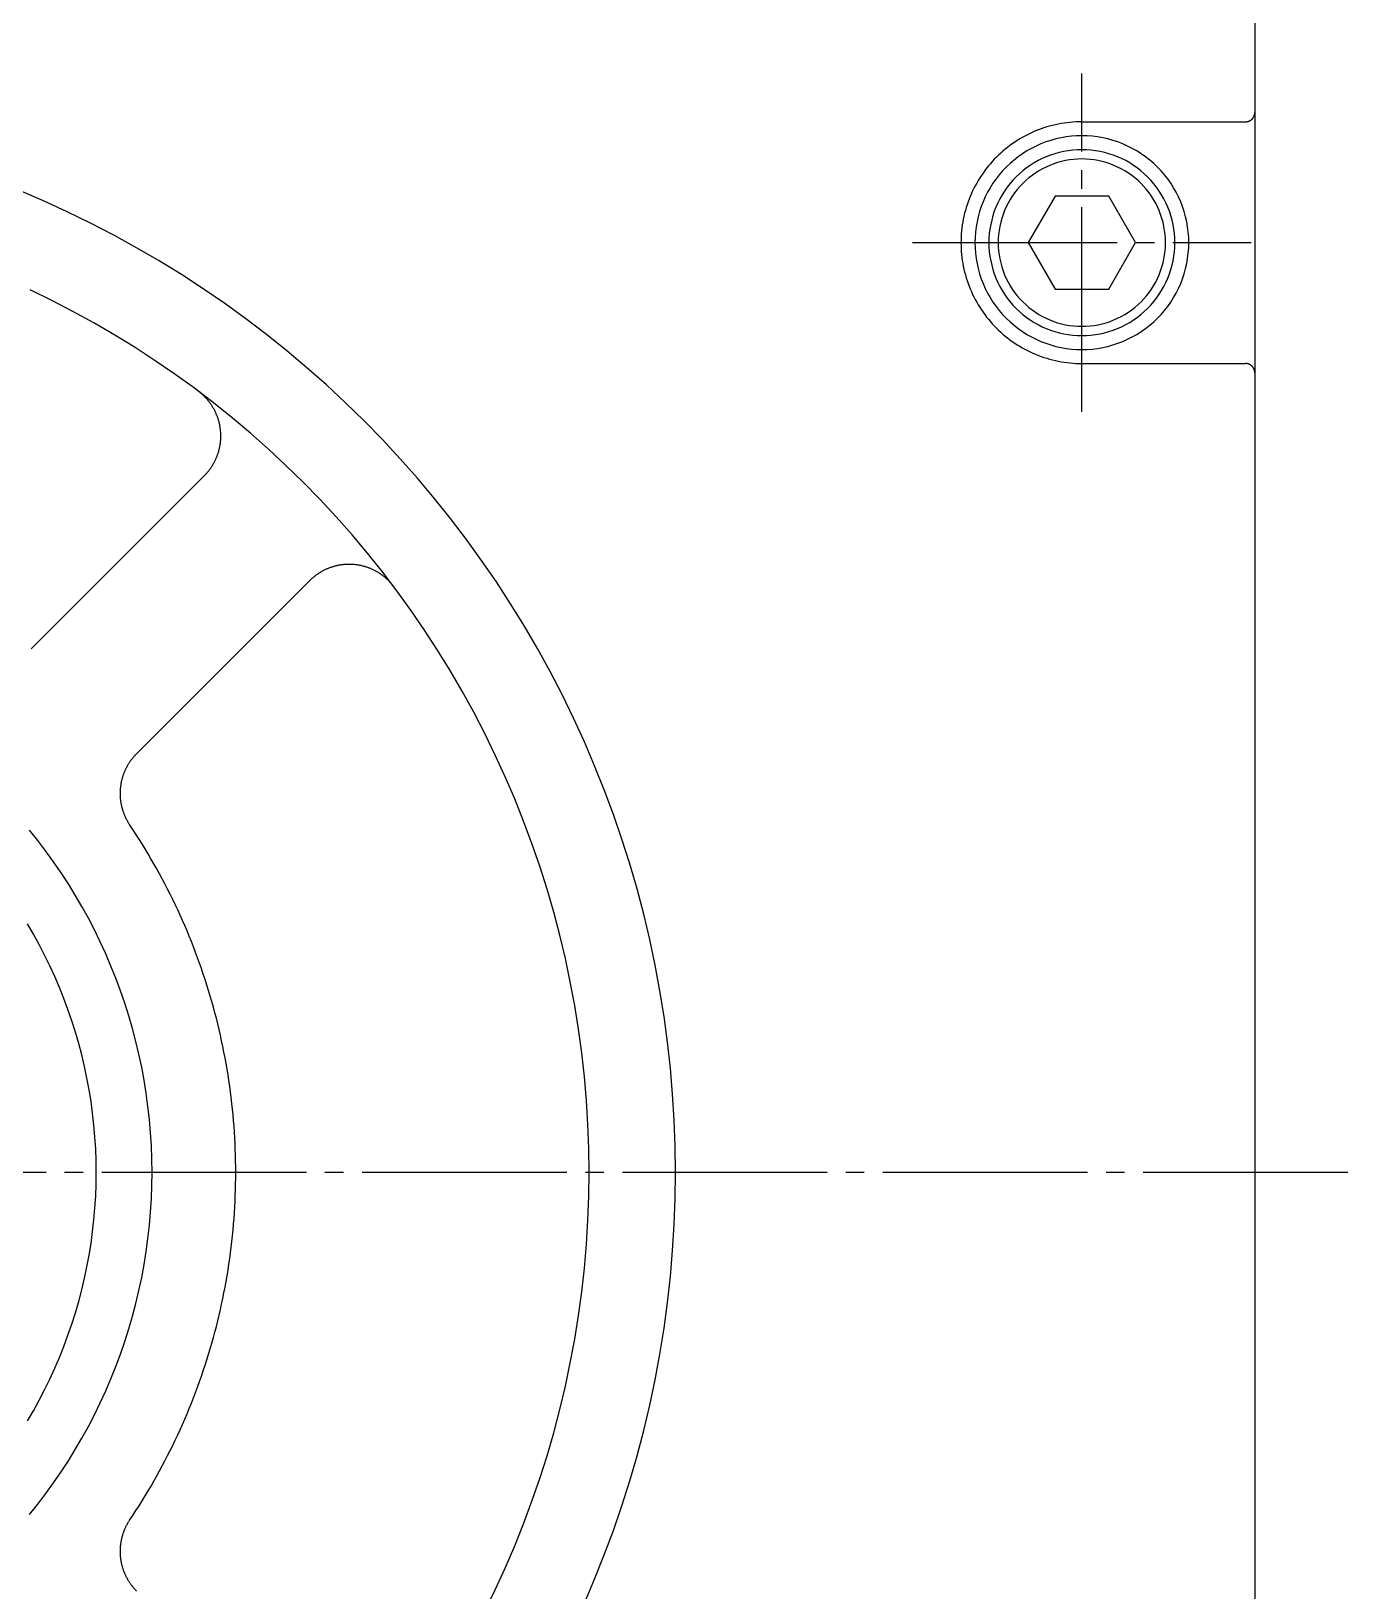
# Model space of a CAD drawing. Extents: x 0 to 920, y 0 to 461.
# Drawn here: x 848.8 to 919.6, y 293.8 to 377.7 of the extents above; entities that cross this region are included whole.
import ezdxf

# ---------------------------------------------------------------- set-up
doc = ezdxf.new("R2010")
doc.units = 0
doc.linetypes.add('DASH_CENTER', pattern=[14, 11, -1, 1, -1])
doc.layers.get('0').update_dxf_attribs({"linetype": 'CONTINUOUS'})

msp = doc.modelspace()

# ---------------------------------------------------------------- linework, layer by layer
at = {"color": 7, "linetype": 'CONTINUOUS'}
for p, q in [((914.641, 392.342), (914.641, 240.351)), ((905.341, 372.847), (914.141, 372.847)), ((903.898, 368.847), (902.455, 366.347)), ((906.785, 368.847), (903.898, 368.847)), ((908.228, 366.347), (906.785, 368.847)), ((902.455, 366.347), (903.898, 363.847)), ((906.785, 363.847), (908.228, 366.347)), ((903.898, 363.847), (906.785, 363.847)), ((905.341, 359.847), (914.141, 359.847)), ((858.154, 353.816), (848.843, 344.505)), ((854.5, 338.848), (863.834, 348.183))]:
    msp.add_line(p, q, dxfattribs=at)
at = {"color": 1, "linetype": 'DASH_CENTER'}
for p, q in [((905.341, 357.247), (905.341, 375.447)), ((896.241, 366.347), (914.441, 366.347)), ((919.641, 316.347), (821.341, 316.347))]:
    msp.add_line(p, q, dxfattribs=at)
at = {"color": 7, "linetype": 'CONTINUOUS'}
for points in [[(914.141, 372.847, 0), (914.147, 372.847, 0), (914.154, 372.847, 0), (914.16, 372.847, 0), (914.166, 372.847, 0), (914.172, 372.847, 0), (914.178, 372.848, 0), (914.184, 372.848, 0), (914.19, 372.849, 0), (914.196, 372.85, 0), (914.203, 372.85, 0), (914.209, 372.851, 0), (914.215, 372.852, 0), (914.221, 372.853, 0), (914.227, 372.854, 0), (914.233, 372.855, 0), (914.239, 372.856, 0), (914.245, 372.857, 0), (914.251, 372.859, 0), (914.257, 372.86, 0), (914.263, 372.861, 0), (914.269, 372.863, 0), (914.275, 372.865, 0), (914.281, 372.866, 0), (914.286, 372.868, 0), (914.292, 372.87, 0), (914.298, 372.872, 0), (914.304, 372.874, 0), (914.31, 372.876, 0), (914.316, 372.878, 0), (914.321, 372.88, 0), (914.327, 372.882, 0), (914.333, 372.885, 0), (914.338, 372.887, 0), (914.344, 372.889, 0), (914.35, 372.892, 0), (914.355, 372.895, 0), (914.361, 372.897, 0), (914.366, 372.9, 0), (914.372, 372.903, 0), (914.377, 372.906, 0), (914.382, 372.908, 0), (914.388, 372.911, 0), (914.393, 372.915, 0), (914.398, 372.918, 0), (914.404, 372.921, 0), (914.409, 372.924, 0), (914.414, 372.927, 0), (914.419, 372.931, 0), (914.424, 372.934, 0), (914.429, 372.938, 0), (914.434, 372.941, 0), (914.439, 372.945, 0), (914.444, 372.949, 0), (914.449, 372.952, 0), (914.454, 372.956, 0), (914.459, 372.96, 0), (914.463, 372.964, 0), (914.468, 372.968, 0), (914.473, 372.972, 0), (914.477, 372.976, 0), (914.482, 372.98, 0), (914.486, 372.984, 0), (914.491, 372.989, 0), (914.495, 372.993, 0), (914.499, 372.997, 0), (914.503, 373.002, 0), (914.508, 373.006, 0), (914.512, 373.011, 0), (914.516, 373.015, 0), (914.52, 373.02, 0), (914.524, 373.025, 0), (914.528, 373.029, 0), (914.532, 373.034, 0), (914.536, 373.039, 0), (914.539, 373.044, 0), (914.543, 373.049, 0), (914.547, 373.054, 0), (914.55, 373.059, 0), (914.554, 373.064, 0), (914.557, 373.069, 0), (914.56, 373.074, 0), (914.564, 373.079, 0), (914.567, 373.084, 0), (914.57, 373.089, 0), (914.573, 373.095, 0), (914.576, 373.1, 0), (914.579, 373.105, 0), (914.582, 373.111, 0), (914.585, 373.116, 0), (914.588, 373.122, 0), (914.591, 373.127, 0), (914.593, 373.133, 0), (914.596, 373.138, 0), (914.598, 373.144, 0), (914.601, 373.15, 0), (914.603, 373.155, 0), (914.606, 373.161, 0), (914.608, 373.167, 0), (914.61, 373.172, 0), (914.612, 373.178, 0), (914.614, 373.184, 0), (914.616, 373.19, 0), (914.618, 373.196, 0), (914.62, 373.201, 0), (914.622, 373.207, 0), (914.623, 373.213, 0), (914.625, 373.219, 0), (914.626, 373.225, 0), (914.628, 373.231, 0), (914.629, 373.237, 0), (914.631, 373.243, 0), (914.632, 373.249, 0), (914.633, 373.255, 0), (914.634, 373.261, 0), (914.635, 373.267, 0), (914.636, 373.273, 0), (914.637, 373.279, 0), (914.638, 373.285, 0), (914.638, 373.291, 0), (914.639, 373.298, 0), (914.64, 373.304, 0), (914.64, 373.31, 0), (914.64, 373.316, 0), (914.641, 373.322, 0), (914.641, 373.328, 0), (914.641, 373.334, 0), (914.641, 373.34, 0), (914.641, 373.347, 0)], [(905.341, 372.847, 0), (905.182, 372.845, 0), (905.022, 372.839, 0), (904.863, 372.829, 0), (904.704, 372.815, 0), (904.546, 372.798, 0), (904.388, 372.776, 0), (904.23, 372.751, 0), (904.073, 372.722, 0), (903.917, 372.689, 0), (903.762, 372.652, 0), (903.608, 372.611, 0), (903.455, 372.567, 0), (903.302, 372.518, 0), (903.152, 372.467, 0), (903.002, 372.411, 0), (902.854, 372.352, 0), (902.707, 372.289, 0), (902.562, 372.222, 0), (902.419, 372.152, 0), (902.277, 372.079, 0), (902.138, 372.002, 0), (902, 371.922, 0), (901.864, 371.838, 0), (901.73, 371.751, 0), (901.599, 371.661, 0), (901.469, 371.567, 0), (901.342, 371.471, 0), (901.218, 371.371, 0), (901.096, 371.268, 0), (900.976, 371.163, 0), (900.859, 371.054, 0), (900.745, 370.943, 0), (900.634, 370.829, 0), (900.525, 370.712, 0), (900.419, 370.592, 0), (900.317, 370.47, 0), (900.217, 370.346, 0), (900.121, 370.219, 0), (900.027, 370.089, 0), (899.937, 369.958, 0), (899.85, 369.824, 0), (899.766, 369.688, 0), (899.686, 369.55, 0), (899.609, 369.411, 0), (899.535, 369.269, 0), (899.465, 369.126, 0), (899.399, 368.981, 0), (899.336, 368.834, 0), (899.277, 368.686, 0), (899.221, 368.536, 0), (899.169, 368.385, 0), (899.121, 368.233, 0), (899.077, 368.08, 0), (899.036, 367.926, 0), (898.999, 367.771, 0), (898.966, 367.615, 0), (898.937, 367.458, 0), (898.912, 367.3, 0), (898.89, 367.142, 0), (898.873, 366.984, 0), (898.859, 366.825, 0), (898.849, 366.665, 0), (898.843, 366.506, 0), (898.841, 366.347, 0), (898.843, 366.187, 0), (898.849, 366.028, 0), (898.859, 365.868, 0), (898.873, 365.709, 0), (898.89, 365.551, 0), (898.912, 365.393, 0), (898.937, 365.235, 0), (898.966, 365.078, 0), (898.999, 364.922, 0), (899.036, 364.767, 0), (899.077, 364.613, 0), (899.121, 364.46, 0), (899.169, 364.308, 0), (899.221, 364.157, 0), (899.277, 364.007, 0), (899.336, 363.859, 0), (899.399, 363.712, 0), (899.465, 363.567, 0), (899.535, 363.424, 0), (899.609, 363.282, 0), (899.686, 363.143, 0), (899.766, 363.005, 0), (899.85, 362.869, 0), (899.937, 362.735, 0), (900.027, 362.604, 0), (900.121, 362.474, 0), (900.217, 362.348, 0), (900.317, 362.223, 0), (900.419, 362.101, 0), (900.525, 361.981, 0), (900.634, 361.865, 0), (900.745, 361.75, 0), (900.859, 361.639, 0), (900.976, 361.53, 0), (901.096, 361.425, 0), (901.218, 361.322, 0), (901.342, 361.222, 0), (901.469, 361.126, 0), (901.599, 361.032, 0), (901.73, 360.942, 0), (901.864, 360.855, 0), (902, 360.771, 0), (902.138, 360.691, 0), (902.277, 360.614, 0), (902.419, 360.541, 0), (902.562, 360.471, 0), (902.707, 360.404, 0), (902.854, 360.341, 0), (903.002, 360.282, 0), (903.152, 360.226, 0), (903.302, 360.175, 0), (903.455, 360.126, 0), (903.608, 360.082, 0), (903.762, 360.041, 0), (903.917, 360.004, 0), (904.073, 359.971, 0), (904.23, 359.942, 0), (904.388, 359.917, 0), (904.546, 359.895, 0), (904.704, 359.878, 0), (904.863, 359.864, 0), (905.022, 359.854, 0), (905.182, 359.848, 0), (905.341, 359.847, 0)], [(911.092, 366.347, 0), (911.085, 366.629, 0), (911.064, 366.91, 0), (911.03, 367.19, 0), (910.982, 367.468, 0), (910.92, 367.744, 0), (910.845, 368.016, 0), (910.756, 368.284, 0), (910.654, 368.547, 0), (910.54, 368.805, 0), (910.413, 369.057, 0), (910.274, 369.303, 0), (910.123, 369.541, 0), (909.961, 369.772, 0), (909.787, 369.994, 0), (909.603, 370.208, 0), (909.408, 370.412, 0), (909.204, 370.607, 0), (908.99, 370.791, 0), (908.767, 370.965, 0), (908.537, 371.127, 0), (908.298, 371.278, 0), (908.053, 371.418, 0), (907.801, 371.544, 0), (907.543, 371.659, 0), (907.279, 371.76, 0), (907.011, 371.849, 0), (906.739, 371.924, 0), (906.464, 371.986, 0), (906.186, 372.034, 0), (905.906, 372.069, 0), (905.624, 372.09, 0), (905.342, 372.097, 0), (905.06, 372.09, 0), (904.779, 372.069, 0), (904.498, 372.034, 0), (904.22, 371.986, 0), (903.945, 371.924, 0), (903.673, 371.849, 0), (903.405, 371.76, 0), (903.142, 371.659, 0), (902.884, 371.544, 0), (902.632, 371.418, 0), (902.386, 371.278, 0), (902.148, 371.127, 0), (901.917, 370.965, 0), (901.694, 370.791, 0), (901.481, 370.607, 0), (901.276, 370.412, 0), (901.082, 370.208, 0), (900.897, 369.994, 0), (900.724, 369.772, 0), (900.561, 369.541, 0), (900.41, 369.303, 0), (900.271, 369.057, 0), (900.144, 368.805, 0), (900.03, 368.547, 0), (899.928, 368.284, 0), (899.84, 368.016, 0), (899.764, 367.744, 0), (899.703, 367.468, 0), (899.654, 367.19, 0), (899.62, 366.91, 0), (899.599, 366.629, 0), (899.592, 366.347, 0), (899.599, 366.064, 0), (899.62, 365.783, 0), (899.654, 365.503, 0), (899.703, 365.225, 0), (899.764, 364.949, 0), (899.84, 364.677, 0), (899.928, 364.409, 0), (900.03, 364.146, 0), (900.144, 363.888, 0), (900.271, 363.636, 0), (900.41, 363.39, 0), (900.561, 363.152, 0), (900.724, 362.921, 0), (900.897, 362.699, 0), (901.082, 362.485, 0), (901.276, 362.281, 0), (901.481, 362.086, 0), (901.694, 361.902, 0), (901.917, 361.728, 0), (902.148, 361.566, 0), (902.386, 361.415, 0), (902.632, 361.275, 0), (902.884, 361.149, 0), (903.142, 361.034, 0), (903.405, 360.933, 0), (903.673, 360.844, 0), (903.945, 360.769, 0), (904.22, 360.707, 0), (904.498, 360.659, 0), (904.779, 360.624, 0), (905.06, 360.603, 0), (905.342, 360.597, 0), (905.624, 360.603, 0), (905.906, 360.624, 0), (906.186, 360.659, 0), (906.464, 360.707, 0), (906.739, 360.769, 0), (907.011, 360.844, 0), (907.279, 360.933, 0), (907.543, 361.034, 0), (907.801, 361.149, 0), (908.053, 361.275, 0), (908.298, 361.415, 0), (908.537, 361.566, 0), (908.767, 361.728, 0), (908.99, 361.902, 0), (909.204, 362.086, 0), (909.408, 362.281, 0), (909.603, 362.485, 0), (909.787, 362.699, 0), (909.961, 362.921, 0), (910.123, 363.152, 0), (910.274, 363.39, 0), (910.413, 363.636, 0), (910.54, 363.888, 0), (910.654, 364.146, 0), (910.756, 364.409, 0), (910.845, 364.677, 0), (910.92, 364.949, 0), (910.982, 365.225, 0), (911.03, 365.503, 0), (911.064, 365.783, 0), (911.085, 366.064, 0), (911.092, 366.347, 0)], [(910.341, 366.347, 0), (910.335, 366.592, 0), (910.317, 366.837, 0), (910.287, 367.08, 0), (910.245, 367.322, 0), (910.192, 367.561, 0), (910.126, 367.798, 0), (910.049, 368.031, 0), (909.961, 368.26, 0), (909.861, 368.484, 0), (909.751, 368.703, 0), (909.63, 368.917, 0), (909.499, 369.124, 0), (909.357, 369.325, 0), (909.206, 369.518, 0), (909.046, 369.704, 0), (908.877, 369.882, 0), (908.699, 370.051, 0), (908.513, 370.212, 0), (908.32, 370.363, 0), (908.119, 370.504, 0), (907.912, 370.635, 0), (907.698, 370.756, 0), (907.479, 370.866, 0), (907.255, 370.966, 0), (907.026, 371.054, 0), (906.793, 371.131, 0), (906.556, 371.197, 0), (906.317, 371.25, 0), (906.075, 371.292, 0), (905.831, 371.322, 0), (905.587, 371.34, 0), (905.341, 371.347, 0), (905.096, 371.34, 0), (904.851, 371.322, 0), (904.608, 371.292, 0), (904.366, 371.25, 0), (904.126, 371.197, 0), (903.89, 371.131, 0), (903.657, 371.054, 0), (903.428, 370.966, 0), (903.204, 370.866, 0), (902.984, 370.756, 0), (902.771, 370.635, 0), (902.564, 370.504, 0), (902.363, 370.363, 0), (902.169, 370.212, 0), (901.984, 370.051, 0), (901.806, 369.882, 0), (901.637, 369.704, 0), (901.476, 369.518, 0), (901.325, 369.325, 0), (901.184, 369.124, 0), (901.053, 368.917, 0), (900.932, 368.703, 0), (900.821, 368.484, 0), (900.722, 368.26, 0), (900.634, 368.031, 0), (900.557, 367.798, 0), (900.491, 367.561, 0), (900.437, 367.322, 0), (900.395, 367.08, 0), (900.365, 366.837, 0), (900.347, 366.592, 0), (900.341, 366.347, 0), (900.347, 366.101, 0), (900.365, 365.856, 0), (900.395, 365.613, 0), (900.437, 365.371, 0), (900.491, 365.132, 0), (900.557, 364.895, 0), (900.634, 364.662, 0), (900.722, 364.433, 0), (900.821, 364.209, 0), (900.932, 363.99, 0), (901.053, 363.776, 0), (901.184, 363.569, 0), (901.325, 363.368, 0), (901.476, 363.175, 0), (901.637, 362.989, 0), (901.806, 362.811, 0), (901.984, 362.642, 0), (902.169, 362.481, 0), (902.363, 362.33, 0), (902.564, 362.189, 0), (902.771, 362.058, 0), (902.984, 361.937, 0), (903.204, 361.827, 0), (903.428, 361.727, 0), (903.657, 361.639, 0), (903.89, 361.562, 0), (904.126, 361.496, 0), (904.366, 361.443, 0), (904.608, 361.401, 0), (904.851, 361.371, 0), (905.096, 361.353, 0), (905.341, 361.347, 0), (905.587, 361.353, 0), (905.831, 361.371, 0), (906.075, 361.401, 0), (906.317, 361.443, 0), (906.556, 361.496, 0), (906.793, 361.562, 0), (907.026, 361.639, 0), (907.255, 361.727, 0), (907.479, 361.827, 0), (907.698, 361.937, 0), (907.912, 362.058, 0), (908.119, 362.189, 0), (908.32, 362.33, 0), (908.513, 362.481, 0), (908.699, 362.642, 0), (908.877, 362.811, 0), (909.046, 362.989, 0), (909.206, 363.175, 0), (909.357, 363.368, 0), (909.499, 363.569, 0), (909.63, 363.776, 0), (909.751, 363.99, 0), (909.861, 364.209, 0), (909.961, 364.433, 0), (910.049, 364.662, 0), (910.126, 364.895, 0), (910.192, 365.132, 0), (910.245, 365.371, 0), (910.287, 365.613, 0), (910.317, 365.856, 0), (910.335, 366.101, 0), (910.341, 366.347, 0)], [(909.841, 366.347, 0), (909.836, 366.567, 0), (909.82, 366.788, 0), (909.793, 367.007, 0), (909.755, 367.224, 0), (909.706, 367.44, 0), (909.648, 367.653, 0), (909.578, 367.863, 0), (909.499, 368.069, 0), (909.409, 368.271, 0), (909.31, 368.468, 0), (909.201, 368.66, 0), (909.083, 368.847, 0), (908.956, 369.027, 0), (908.82, 369.201, 0), (908.676, 369.369, 0), (908.523, 369.528, 0), (908.363, 369.681, 0), (908.196, 369.825, 0), (908.022, 369.961, 0), (907.841, 370.088, 0), (907.655, 370.206, 0), (907.463, 370.315, 0), (907.265, 370.414, 0), (907.063, 370.504, 0), (906.857, 370.583, 0), (906.648, 370.653, 0), (906.435, 370.712, 0), (906.219, 370.76, 0), (906.002, 370.798, 0), (905.782, 370.825, 0), (905.562, 370.841, 0), (905.341, 370.847, 0), (905.121, 370.841, 0), (904.9, 370.825, 0), (904.681, 370.798, 0), (904.463, 370.76, 0), (904.248, 370.712, 0), (904.035, 370.653, 0), (903.825, 370.583, 0), (903.619, 370.504, 0), (903.417, 370.414, 0), (903.22, 370.315, 0), (903.028, 370.206, 0), (902.841, 370.088, 0), (902.661, 369.961, 0), (902.487, 369.825, 0), (902.319, 369.681, 0), (902.159, 369.528, 0), (902.007, 369.369, 0), (901.863, 369.201, 0), (901.727, 369.027, 0), (901.6, 368.847, 0), (901.482, 368.66, 0), (901.373, 368.468, 0), (901.273, 368.271, 0), (901.184, 368.069, 0), (901.104, 367.863, 0), (901.035, 367.653, 0), (900.976, 367.44, 0), (900.928, 367.224, 0), (900.89, 367.007, 0), (900.863, 366.788, 0), (900.847, 366.567, 0), (900.841, 366.347, 0), (900.847, 366.126, 0), (900.863, 365.905, 0), (900.89, 365.686, 0), (900.928, 365.469, 0), (900.976, 365.253, 0), (901.035, 365.04, 0), (901.104, 364.831, 0), (901.184, 364.624, 0), (901.273, 364.423, 0), (901.373, 364.225, 0), (901.482, 364.033, 0), (901.6, 363.846, 0), (901.727, 363.666, 0), (901.863, 363.492, 0), (902.007, 363.325, 0), (902.159, 363.165, 0), (902.319, 363.012, 0), (902.487, 362.868, 0), (902.661, 362.732, 0), (902.841, 362.605, 0), (903.028, 362.487, 0), (903.22, 362.378, 0), (903.417, 362.279, 0), (903.619, 362.189, 0), (903.825, 362.11, 0), (904.035, 362.04, 0), (904.248, 361.981, 0), (904.463, 361.933, 0), (904.681, 361.895, 0), (904.9, 361.868, 0), (905.121, 361.852, 0), (905.341, 361.847, 0), (905.562, 361.852, 0), (905.782, 361.868, 0), (906.002, 361.895, 0), (906.219, 361.933, 0), (906.435, 361.981, 0), (906.648, 362.04, 0), (906.857, 362.11, 0), (907.063, 362.189, 0), (907.265, 362.279, 0), (907.463, 362.378, 0), (907.655, 362.487, 0), (907.841, 362.605, 0), (908.022, 362.732, 0), (908.196, 362.868, 0), (908.363, 363.012, 0), (908.523, 363.165, 0), (908.676, 363.325, 0), (908.82, 363.492, 0), (908.956, 363.666, 0), (909.083, 363.846, 0), (909.201, 364.033, 0), (909.31, 364.225, 0), (909.409, 364.423, 0), (909.499, 364.624, 0), (909.578, 364.831, 0), (909.648, 365.04, 0), (909.706, 365.253, 0), (909.755, 365.469, 0), (909.793, 365.686, 0), (909.82, 365.905, 0), (909.836, 366.126, 0), (909.841, 366.347, 0)], [(878.588, 293.187, 0), (879.141, 294.476, 0), (879.662, 295.778, 0), (880.151, 297.093, 0), (880.607, 298.42, 0), (881.03, 299.757, 0), (881.421, 301.104, 0), (881.779, 302.46, 0), (882.103, 303.825, 0), (882.393, 305.197, 0), (882.65, 306.576, 0), (882.873, 307.961, 0), (883.062, 309.351, 0), (883.216, 310.745, 0), (883.337, 312.142, 0), (883.423, 313.542, 0), (883.474, 314.944, 0), (883.491, 316.346, 0), (883.474, 317.749, 0), (883.423, 319.151, 0), (883.337, 320.551, 0), (883.216, 321.948, 0), (883.062, 323.342, 0), (882.873, 324.732, 0), (882.65, 326.117, 0), (882.393, 327.496, 0), (882.103, 328.868, 0), (881.779, 330.233, 0), (881.421, 331.589, 0), (881.031, 332.936, 0), (880.607, 334.273, 0), (880.151, 335.6, 0), (879.662, 336.914, 0), (879.141, 338.217, 0), (878.588, 339.506, 0), (878.004, 340.781, 0), (877.389, 342.042, 0), (876.743, 343.287, 0), (876.067, 344.516, 0), (875.361, 345.727, 0), (874.625, 346.922, 0), (873.86, 348.097, 0), (873.066, 349.254, 0), (872.245, 350.391, 0), (871.395, 351.507, 0), (870.519, 352.602, 0), (869.616, 353.675, 0), (868.687, 354.726, 0), (867.732, 355.754, 0), (866.753, 356.758, 0), (865.749, 357.737, 0), (864.721, 358.692, 0), (863.67, 359.621, 0), (862.597, 360.524, 0), (861.502, 361.4, 0), (860.386, 362.25, 0), (859.249, 363.071, 0), (858.092, 363.865, 0), (856.917, 364.63, 0), (855.722, 365.366, 0), (854.511, 366.072, 0), (853.282, 366.748, 0), (852.037, 367.394, 0), (850.776, 368.009, 0), (849.501, 368.594, 0), (848.212, 369.146, 0)], [(873.236, 292.742, 0), (873.801, 293.9, 0), (874.337, 295.071, 0), (874.845, 296.256, 0), (875.323, 297.452, 0), (875.772, 298.66, 0), (876.192, 299.878, 0), (876.581, 301.107, 0), (876.94, 302.344, 0), (877.268, 303.59, 0), (877.566, 304.844, 0), (877.833, 306.104, 0), (878.068, 307.371, 0), (878.273, 308.643, 0), (878.447, 309.92, 0), (878.589, 311.201, 0), (878.699, 312.484, 0), (878.778, 313.77, 0), (878.826, 315.058, 0), (878.841, 316.346, 0), (878.826, 317.635, 0), (878.778, 318.923, 0), (878.699, 320.209, 0), (878.589, 321.492, 0), (878.447, 322.773, 0), (878.273, 324.05, 0), (878.068, 325.322, 0), (877.833, 326.589, 0), (877.566, 327.849, 0), (877.268, 329.103, 0), (876.94, 330.349, 0), (876.581, 331.586, 0), (876.192, 332.815, 0), (875.772, 334.033, 0), (875.324, 335.241, 0), (874.845, 336.437, 0), (874.337, 337.622, 0), (873.801, 338.793, 0), (873.236, 339.951, 0), (872.642, 341.095, 0), (872.021, 342.224, 0), (871.372, 343.337, 0), (870.696, 344.434, 0), (869.994, 345.514, 0), (869.265, 346.576, 0), (868.51, 347.621, 0), (867.73, 348.646, 0), (866.924, 349.652, 0), (866.095, 350.638, 0), (865.241, 351.603, 0), (864.364, 352.547, 0), (863.465, 353.47, 0), (862.542, 354.369, 0), (861.598, 355.246, 0), (860.633, 356.1, 0), (859.647, 356.93, 0), (858.641, 357.735, 0), (857.616, 358.515, 0), (856.571, 359.27, 0), (855.509, 359.999, 0), (854.429, 360.701, 0), (853.332, 361.377, 0), (852.219, 362.026, 0), (851.09, 362.647, 0), (849.946, 363.241, 0), (848.788, 363.806, 0)], [(914.641, 359.347, 0), (914.641, 359.353, 0), (914.641, 359.359, 0), (914.641, 359.365, 0), (914.641, 359.371, 0), (914.64, 359.377, 0), (914.64, 359.383, 0), (914.64, 359.389, 0), (914.639, 359.396, 0), (914.638, 359.402, 0), (914.638, 359.408, 0), (914.637, 359.414, 0), (914.636, 359.42, 0), (914.635, 359.426, 0), (914.634, 359.432, 0), (914.633, 359.438, 0), (914.632, 359.444, 0), (914.631, 359.45, 0), (914.629, 359.456, 0), (914.628, 359.462, 0), (914.626, 359.468, 0), (914.625, 359.474, 0), (914.623, 359.48, 0), (914.622, 359.486, 0), (914.62, 359.492, 0), (914.618, 359.498, 0), (914.616, 359.503, 0), (914.614, 359.509, 0), (914.612, 359.515, 0), (914.61, 359.521, 0), (914.608, 359.526, 0), (914.606, 359.532, 0), (914.603, 359.538, 0), (914.601, 359.544, 0), (914.598, 359.549, 0), (914.596, 359.555, 0), (914.593, 359.56, 0), (914.591, 359.566, 0), (914.588, 359.571, 0), (914.585, 359.577, 0), (914.582, 359.582, 0), (914.579, 359.588, 0), (914.576, 359.593, 0), (914.573, 359.598, 0), (914.57, 359.604, 0), (914.567, 359.609, 0), (914.564, 359.614, 0), (914.56, 359.619, 0), (914.557, 359.624, 0), (914.554, 359.629, 0), (914.55, 359.634, 0), (914.547, 359.639, 0), (914.543, 359.644, 0), (914.539, 359.649, 0), (914.536, 359.654, 0), (914.532, 359.659, 0), (914.528, 359.664, 0), (914.524, 359.668, 0), (914.52, 359.673, 0), (914.516, 359.678, 0), (914.512, 359.682, 0), (914.508, 359.687, 0), (914.503, 359.691, 0), (914.499, 359.696, 0), (914.495, 359.7, 0), (914.491, 359.704, 0), (914.486, 359.709, 0), (914.482, 359.713, 0), (914.477, 359.717, 0), (914.473, 359.721, 0), (914.468, 359.725, 0), (914.463, 359.729, 0), (914.459, 359.733, 0), (914.454, 359.737, 0), (914.449, 359.741, 0), (914.444, 359.744, 0), (914.439, 359.748, 0), (914.434, 359.752, 0), (914.429, 359.755, 0), (914.424, 359.759, 0), (914.419, 359.762, 0), (914.414, 359.766, 0), (914.409, 359.769, 0), (914.404, 359.772, 0), (914.398, 359.775, 0), (914.393, 359.779, 0), (914.388, 359.782, 0), (914.382, 359.785, 0), (914.377, 359.787, 0), (914.372, 359.79, 0), (914.366, 359.793, 0), (914.361, 359.796, 0), (914.355, 359.799, 0), (914.35, 359.801, 0), (914.344, 359.804, 0), (914.338, 359.806, 0), (914.333, 359.808, 0), (914.327, 359.811, 0), (914.321, 359.813, 0), (914.316, 359.815, 0), (914.31, 359.817, 0), (914.304, 359.819, 0), (914.298, 359.821, 0), (914.292, 359.823, 0), (914.286, 359.825, 0), (914.281, 359.827, 0), (914.275, 359.828, 0), (914.269, 359.83, 0), (914.263, 359.832, 0), (914.257, 359.833, 0), (914.251, 359.834, 0), (914.245, 359.836, 0), (914.239, 359.837, 0), (914.233, 359.838, 0), (914.227, 359.839, 0), (914.221, 359.84, 0), (914.215, 359.841, 0), (914.209, 359.842, 0), (914.203, 359.843, 0), (914.196, 359.843, 0), (914.19, 359.844, 0), (914.184, 359.845, 0), (914.178, 359.845, 0), (914.172, 359.846, 0), (914.166, 359.846, 0), (914.16, 359.846, 0), (914.154, 359.846, 0), (914.147, 359.846, 0), (914.141, 359.847, 0)], [(858.163, 353.825, 0), (858.191, 353.854, 0), (858.219, 353.883, 0), (858.246, 353.912, 0), (858.273, 353.942, 0), (858.3, 353.972, 0), (858.326, 354.002, 0), (858.352, 354.033, 0), (858.377, 354.064, 0), (858.402, 354.095, 0), (858.427, 354.127, 0), (858.451, 354.159, 0), (858.475, 354.191, 0), (858.498, 354.224, 0), (858.521, 354.257, 0), (858.543, 354.291, 0), (858.565, 354.324, 0), (858.587, 354.358, 0), (858.608, 354.392, 0), (858.628, 354.427, 0), (858.648, 354.461, 0), (858.668, 354.496, 0), (858.687, 354.532, 0), (858.706, 354.567, 0), (858.724, 354.603, 0), (858.742, 354.639, 0), (858.759, 354.675, 0), (858.776, 354.712, 0), (858.792, 354.748, 0), (858.808, 354.785, 0), (858.823, 354.822, 0), (858.838, 354.86, 0), (858.852, 354.897, 0), (858.866, 354.935, 0), (858.879, 354.973, 0), (858.892, 355.011, 0), (858.904, 355.049, 0), (858.916, 355.088, 0), (858.927, 355.126, 0), (858.938, 355.165, 0), (858.948, 355.204, 0), (858.958, 355.243, 0), (858.967, 355.282, 0), (858.976, 355.321, 0), (858.984, 355.36, 0), (858.991, 355.4, 0), (858.998, 355.439, 0), (859.005, 355.479, 0), (859.011, 355.518, 0), (859.016, 355.558, 0), (859.021, 355.598, 0), (859.026, 355.638, 0), (859.03, 355.678, 0), (859.033, 355.718, 0), (859.036, 355.758, 0), (859.038, 355.798, 0), (859.04, 355.838, 0), (859.041, 355.878, 0), (859.042, 355.918, 0), (859.042, 355.958, 0), (859.041, 355.999, 0), (859.04, 356.039, 0), (859.039, 356.079, 0), (859.037, 356.119, 0), (859.034, 356.159, 0), (859.031, 356.199, 0), (859.027, 356.239, 0), (859.023, 356.279, 0), (859.018, 356.319, 0), (859.013, 356.359, 0), (859.007, 356.398, 0), (859.001, 356.438, 0), (858.994, 356.477, 0), (858.987, 356.517, 0), (858.979, 356.556, 0), (858.971, 356.596, 0), (858.962, 356.635, 0), (858.952, 356.674, 0), (858.942, 356.713, 0), (858.932, 356.751, 0), (858.921, 356.79, 0), (858.909, 356.828, 0), (858.897, 356.867, 0), (858.884, 356.905, 0), (858.871, 356.943, 0), (858.858, 356.98, 0), (858.844, 357.018, 0), (858.829, 357.055, 0), (858.814, 357.093, 0), (858.798, 357.13, 0), (858.782, 357.166, 0), (858.766, 357.203, 0), (858.749, 357.239, 0), (858.731, 357.275, 0), (858.713, 357.311, 0), (858.695, 357.347, 0), (858.676, 357.382, 0), (858.656, 357.417, 0), (858.636, 357.452, 0), (858.616, 357.487, 0), (858.595, 357.521, 0), (858.574, 357.555, 0), (858.552, 357.589, 0), (858.53, 357.622, 0), (858.507, 357.655, 0), (858.484, 357.688, 0), (858.461, 357.721, 0), (858.437, 357.753, 0), (858.412, 357.785, 0), (858.387, 357.816, 0), (858.362, 357.848, 0), (858.337, 357.879, 0), (858.31, 357.909, 0), (858.284, 357.939, 0), (858.257, 357.969, 0), (858.23, 357.999, 0), (858.202, 358.028, 0), (858.174, 358.056, 0), (858.146, 358.085, 0), (858.117, 358.113, 0), (858.088, 358.14, 0), (858.058, 358.167, 0), (858.028, 358.194, 0), (857.998, 358.221, 0), (857.967, 358.247, 0), (857.937, 358.272, 0), (857.905, 358.297, 0), (857.874, 358.322, 0), (857.842, 358.346, 0)], [(868.341, 347.847, 0), (868.317, 347.879, 0), (868.292, 347.91, 0), (868.267, 347.942, 0), (868.241, 347.973, 0), (868.215, 348.003, 0), (868.189, 348.033, 0), (868.162, 348.063, 0), (868.135, 348.093, 0), (868.107, 348.122, 0), (868.079, 348.151, 0), (868.051, 348.179, 0), (868.022, 348.207, 0), (867.993, 348.235, 0), (867.964, 348.262, 0), (867.934, 348.289, 0), (867.904, 348.316, 0), (867.873, 348.342, 0), (867.842, 348.367, 0), (867.811, 348.393, 0), (867.78, 348.417, 0), (867.748, 348.442, 0), (867.716, 348.466, 0), (867.683, 348.489, 0), (867.65, 348.512, 0), (867.617, 348.535, 0), (867.584, 348.557, 0), (867.55, 348.579, 0), (867.516, 348.6, 0), (867.482, 348.621, 0), (867.447, 348.641, 0), (867.412, 348.661, 0), (867.377, 348.681, 0), (867.342, 348.7, 0), (867.306, 348.718, 0), (867.27, 348.736, 0), (867.234, 348.754, 0), (867.198, 348.771, 0), (867.161, 348.788, 0), (867.124, 348.804, 0), (867.087, 348.819, 0), (867.05, 348.834, 0), (867.013, 348.849, 0), (866.975, 348.863, 0), (866.937, 348.877, 0), (866.9, 348.89, 0), (866.861, 348.902, 0), (866.823, 348.914, 0), (866.785, 348.926, 0), (866.746, 348.937, 0), (866.707, 348.947, 0), (866.668, 348.957, 0), (866.629, 348.967, 0), (866.59, 348.976, 0), (866.551, 348.984, 0), (866.512, 348.992, 0), (866.472, 348.999, 0), (866.433, 349.006, 0), (866.393, 349.013, 0), (866.353, 349.018, 0), (866.314, 349.024, 0), (866.274, 349.028, 0), (866.234, 349.033, 0), (866.194, 349.036, 0), (866.154, 349.039, 0), (866.114, 349.042, 0), (866.074, 349.044, 0), (866.033, 349.045, 0), (865.993, 349.046, 0), (865.953, 349.047, 0), (865.913, 349.047, 0), (865.873, 349.046, 0), (865.833, 349.045, 0), (865.793, 349.043, 0), (865.753, 349.041, 0), (865.713, 349.038, 0), (865.673, 349.035, 0), (865.633, 349.031, 0), (865.593, 349.027, 0), (865.553, 349.022, 0), (865.513, 349.016, 0), (865.473, 349.01, 0), (865.434, 349.004, 0), (865.394, 348.997, 0), (865.355, 348.989, 0), (865.316, 348.981, 0), (865.276, 348.972, 0), (865.237, 348.963, 0), (865.198, 348.953, 0), (865.16, 348.943, 0), (865.121, 348.933, 0), (865.082, 348.921, 0), (865.044, 348.91, 0), (865.006, 348.897, 0), (864.968, 348.885, 0), (864.93, 348.871, 0), (864.892, 348.857, 0), (864.855, 348.843, 0), (864.817, 348.828, 0), (864.78, 348.813, 0), (864.743, 348.797, 0), (864.707, 348.781, 0), (864.67, 348.764, 0), (864.634, 348.747, 0), (864.598, 348.729, 0), (864.562, 348.711, 0), (864.526, 348.692, 0), (864.491, 348.673, 0), (864.456, 348.654, 0), (864.421, 348.634, 0), (864.387, 348.613, 0), (864.353, 348.592, 0), (864.319, 348.57, 0), (864.285, 348.549, 0), (864.252, 348.526, 0), (864.219, 348.503, 0), (864.186, 348.48, 0), (864.154, 348.456, 0), (864.122, 348.432, 0), (864.09, 348.408, 0), (864.059, 348.383, 0), (864.027, 348.357, 0), (863.997, 348.331, 0), (863.966, 348.305, 0), (863.936, 348.279, 0), (863.907, 348.252, 0), (863.877, 348.224, 0), (863.848, 348.196, 0), (863.82, 348.168, 0)], [(854.5, 338.849, 0), (854.477, 338.826, 0), (854.455, 338.802, 0), (854.433, 338.779, 0), (854.411, 338.755, 0), (854.389, 338.731, 0), (854.368, 338.707, 0), (854.346, 338.683, 0), (854.325, 338.658, 0), (854.305, 338.633, 0), (854.284, 338.608, 0), (854.264, 338.583, 0), (854.244, 338.558, 0), (854.225, 338.532, 0), (854.206, 338.506, 0), (854.187, 338.48, 0), (854.168, 338.454, 0), (854.149, 338.427, 0), (854.131, 338.4, 0), (854.113, 338.373, 0), (854.096, 338.346, 0), (854.079, 338.319, 0), (854.062, 338.292, 0), (854.045, 338.264, 0), (854.028, 338.236, 0), (854.012, 338.208, 0), (853.997, 338.18, 0), (853.981, 338.152, 0), (853.966, 338.123, 0), (853.951, 338.094, 0), (853.936, 338.066, 0), (853.922, 338.037, 0), (853.908, 338.008, 0), (853.895, 337.978, 0), (853.881, 337.949, 0), (853.868, 337.919, 0), (853.856, 337.89, 0), (853.843, 337.86, 0), (853.831, 337.83, 0), (853.82, 337.8, 0), (853.808, 337.769, 0), (853.797, 337.739, 0), (853.786, 337.709, 0), (853.776, 337.678, 0), (853.766, 337.647, 0), (853.756, 337.617, 0), (853.747, 337.586, 0), (853.738, 337.555, 0), (853.729, 337.524, 0), (853.721, 337.492, 0), (853.713, 337.461, 0), (853.705, 337.43, 0), (853.697, 337.398, 0), (853.69, 337.367, 0), (853.684, 337.335, 0), (853.677, 337.304, 0), (853.671, 337.272, 0), (853.666, 337.24, 0), (853.66, 337.208, 0), (853.655, 337.176, 0), (853.65, 337.144, 0), (853.646, 337.112, 0), (853.642, 337.08, 0), (853.639, 337.048, 0), (853.635, 337.016, 0), (853.632, 336.984, 0), (853.63, 336.952, 0), (853.628, 336.92, 0), (853.626, 336.887, 0), (853.624, 336.855, 0), (853.623, 336.823, 0), (853.622, 336.791, 0), (853.621, 336.758, 0), (853.621, 336.726, 0), (853.622, 336.694, 0), (853.622, 336.661, 0), (853.623, 336.629, 0), (853.624, 336.597, 0), (853.626, 336.565, 0), (853.628, 336.532, 0), (853.63, 336.5, 0), (853.633, 336.468, 0), (853.636, 336.436, 0), (853.639, 336.404, 0), (853.642, 336.372, 0), (853.646, 336.34, 0), (853.651, 336.308, 0), (853.656, 336.276, 0), (853.661, 336.244, 0), (853.666, 336.212, 0), (853.672, 336.18, 0), (853.678, 336.148, 0), (853.684, 336.117, 0), (853.691, 336.085, 0), (853.698, 336.054, 0), (853.705, 336.022, 0), (853.713, 335.991, 0), (853.721, 335.96, 0), (853.73, 335.928, 0), (853.738, 335.897, 0), (853.747, 335.866, 0), (853.757, 335.835, 0), (853.767, 335.805, 0), (853.777, 335.774, 0), (853.787, 335.743, 0), (853.798, 335.713, 0), (853.809, 335.683, 0), (853.82, 335.652, 0), (853.832, 335.622, 0), (853.844, 335.592, 0), (853.857, 335.563, 0), (853.869, 335.533, 0), (853.882, 335.503, 0), (853.896, 335.474, 0), (853.909, 335.445, 0), (853.923, 335.416, 0), (853.938, 335.387, 0), (853.952, 335.358, 0), (853.967, 335.329, 0), (853.982, 335.301, 0), (853.998, 335.272, 0), (854.014, 335.244, 0), (854.03, 335.216, 0), (854.046, 335.188, 0), (854.063, 335.161, 0), (854.08, 335.133, 0), (854.097, 335.106, 0), (854.115, 335.079, 0), (854.133, 335.052, 0)], [(848.759, 297.949, 0), (849.203, 298.505, 0), (849.634, 299.071, 0), (850.051, 299.648, 0), (850.454, 300.235, 0), (850.842, 300.832, 0), (851.215, 301.438, 0), (851.574, 302.052, 0), (851.917, 302.676, 0), (852.245, 303.308, 0), (852.557, 303.947, 0), (852.853, 304.594, 0), (853.134, 305.249, 0), (853.398, 305.91, 0), (853.646, 306.577, 0), (853.878, 307.25, 0), (854.093, 307.928, 0), (854.291, 308.612, 0), (854.472, 309.3, 0), (854.637, 309.993, 0), (854.784, 310.689, 0), (854.914, 311.389, 0), (855.027, 312.091, 0), (855.123, 312.797, 0), (855.202, 313.504, 0), (855.263, 314.213, 0), (855.306, 314.924, 0), (855.333, 315.635, 0), (855.341, 316.346, 0), (855.333, 317.058, 0), (855.306, 317.769, 0), (855.263, 318.48, 0), (855.202, 319.189, 0), (855.123, 319.896, 0), (855.027, 320.602, 0), (854.914, 321.304, 0), (854.784, 322.004, 0), (854.637, 322.7, 0), (854.472, 323.393, 0), (854.291, 324.081, 0), (854.093, 324.765, 0), (853.878, 325.443, 0), (853.646, 326.116, 0), (853.398, 326.783, 0), (853.134, 327.444, 0), (852.853, 328.098, 0), (852.557, 328.746, 0), (852.245, 329.385, 0), (851.917, 330.017, 0), (851.574, 330.641, 0), (851.216, 331.255, 0), (850.842, 331.861, 0), (850.454, 332.458, 0), (850.051, 333.045, 0), (849.634, 333.622, 0), (849.203, 334.188, 0), (848.759, 334.744, 0)], [(854.133, 297.641, 0), (854.305, 297.899, 0), (854.474, 298.159, 0), (854.641, 298.42, 0), (854.806, 298.683, 0), (854.968, 298.947, 0), (855.128, 299.213, 0), (855.286, 299.48, 0), (855.44, 299.749, 0), (855.593, 300.019, 0), (855.743, 300.29, 0), (855.89, 300.563, 0), (856.035, 300.837, 0), (856.177, 301.113, 0), (856.317, 301.389, 0), (856.454, 301.668, 0), (856.589, 301.947, 0), (856.721, 302.228, 0), (856.85, 302.509, 0), (856.977, 302.792, 0), (857.101, 303.076, 0), (857.223, 303.362, 0), (857.341, 303.648, 0), (857.458, 303.936, 0), (857.571, 304.224, 0), (857.682, 304.514, 0), (857.79, 304.804, 0), (857.896, 305.096, 0), (857.998, 305.389, 0), (858.099, 305.682, 0), (858.196, 305.977, 0), (858.291, 306.272, 0), (858.382, 306.568, 0), (858.472, 306.865, 0), (858.558, 307.163, 0), (858.642, 307.461, 0), (858.722, 307.761, 0), (858.801, 308.061, 0), (858.876, 308.362, 0), (858.948, 308.663, 0), (859.018, 308.965, 0), (859.085, 309.268, 0), (859.149, 309.572, 0), (859.21, 309.876, 0), (859.269, 310.18, 0), (859.325, 310.485, 0), (859.377, 310.791, 0), (859.427, 311.097, 0), (859.475, 311.403, 0), (859.519, 311.71, 0), (859.56, 312.017, 0), (859.599, 312.325, 0), (859.635, 312.633, 0), (859.668, 312.941, 0), (859.698, 313.25, 0), (859.725, 313.559, 0), (859.75, 313.868, 0), (859.771, 314.177, 0), (859.79, 314.487, 0), (859.805, 314.797, 0), (859.818, 315.106, 0), (859.828, 315.416, 0), (859.836, 315.726, 0), (859.84, 316.036, 0), (859.841, 316.347, 0), (859.84, 316.657, 0), (859.836, 316.967, 0), (859.828, 317.277, 0), (859.818, 317.587, 0), (859.805, 317.897, 0), (859.79, 318.206, 0), (859.771, 318.516, 0), (859.75, 318.825, 0), (859.725, 319.134, 0), (859.698, 319.443, 0), (859.668, 319.752, 0), (859.635, 320.06, 0), (859.599, 320.368, 0), (859.56, 320.676, 0), (859.519, 320.983, 0), (859.475, 321.29, 0), (859.427, 321.596, 0), (859.377, 321.903, 0), (859.325, 322.208, 0), (859.269, 322.513, 0), (859.21, 322.818, 0), (859.149, 323.122, 0), (859.085, 323.425, 0), (859.018, 323.728, 0), (858.948, 324.03, 0), (858.876, 324.331, 0), (858.8, 324.632, 0), (858.722, 324.932, 0), (858.642, 325.232, 0), (858.558, 325.53, 0), (858.472, 325.828, 0), (858.382, 326.125, 0), (858.29, 326.421, 0), (858.196, 326.717, 0), (858.099, 327.011, 0), (857.998, 327.305, 0), (857.896, 327.597, 0), (857.79, 327.889, 0), (857.682, 328.179, 0), (857.571, 328.469, 0), (857.458, 328.757, 0), (857.341, 329.045, 0), (857.222, 329.331, 0), (857.101, 329.617, 0), (856.977, 329.901, 0), (856.85, 330.184, 0), (856.721, 330.466, 0), (856.589, 330.746, 0), (856.454, 331.026, 0), (856.317, 331.304, 0), (856.177, 331.581, 0), (856.035, 331.856, 0), (855.89, 332.13, 0), (855.743, 332.403, 0), (855.593, 332.675, 0), (855.44, 332.945, 0), (855.285, 333.213, 0), (855.128, 333.48, 0), (854.968, 333.746, 0), (854.806, 334.01, 0), (854.641, 334.273, 0), (854.474, 334.534, 0), (854.305, 334.794, 0), (854.133, 335.052, 0)], [(848.642, 302.98, 0), (848.964, 303.531, 0), (849.271, 304.09, 0), (849.565, 304.657, 0), (849.845, 305.23, 0), (850.111, 305.81, 0), (850.362, 306.397, 0), (850.599, 306.989, 0), (850.821, 307.587, 0), (851.029, 308.191, 0), (851.222, 308.799, 0), (851.4, 309.412, 0), (851.562, 310.029, 0), (851.71, 310.65, 0), (851.842, 311.274, 0), (851.959, 311.901, 0), (852.06, 312.531, 0), (852.146, 313.164, 0), (852.216, 313.798, 0), (852.271, 314.434, 0), (852.31, 315.071, 0), (852.334, 315.708, 0), (852.341, 316.346, 0), (852.334, 316.985, 0), (852.31, 317.622, 0), (852.271, 318.259, 0), (852.216, 318.895, 0), (852.146, 319.529, 0), (852.06, 320.161, 0), (851.959, 320.791, 0), (851.842, 321.419, 0), (851.71, 322.043, 0), (851.562, 322.664, 0), (851.4, 323.281, 0), (851.222, 323.894, 0), (851.029, 324.502, 0), (850.822, 325.106, 0), (850.599, 325.704, 0), (850.362, 326.296, 0), (850.111, 326.883, 0), (849.845, 327.463, 0), (849.565, 328.036, 0), (849.271, 328.603, 0), (848.964, 329.162, 0), (848.642, 329.713, 0)], [(854.133, 297.641, 0), (854.115, 297.614, 0), (854.097, 297.587, 0), (854.08, 297.56, 0), (854.063, 297.532, 0), (854.046, 297.505, 0), (854.03, 297.477, 0), (854.014, 297.449, 0), (853.998, 297.421, 0), (853.982, 297.393, 0), (853.967, 297.364, 0), (853.952, 297.335, 0), (853.938, 297.307, 0), (853.923, 297.278, 0), (853.909, 297.248, 0), (853.896, 297.219, 0), (853.882, 297.19, 0), (853.869, 297.16, 0), (853.857, 297.131, 0), (853.844, 297.101, 0), (853.832, 297.071, 0), (853.821, 297.041, 0), (853.809, 297.01, 0), (853.798, 296.98, 0), (853.787, 296.95, 0), (853.777, 296.919, 0), (853.767, 296.888, 0), (853.757, 296.858, 0), (853.748, 296.827, 0), (853.738, 296.796, 0), (853.73, 296.765, 0), (853.721, 296.734, 0), (853.713, 296.702, 0), (853.705, 296.671, 0), (853.698, 296.64, 0), (853.691, 296.608, 0), (853.684, 296.576, 0), (853.678, 296.545, 0), (853.672, 296.513, 0), (853.666, 296.481, 0), (853.661, 296.449, 0), (853.656, 296.418, 0), (853.651, 296.386, 0), (853.647, 296.354, 0), (853.643, 296.322, 0), (853.639, 296.289, 0), (853.636, 296.257, 0), (853.633, 296.225, 0), (853.63, 296.193, 0), (853.628, 296.161, 0), (853.626, 296.129, 0), (853.624, 296.096, 0), (853.623, 296.064, 0), (853.622, 296.032, 0), (853.622, 295.999, 0), (853.621, 295.967, 0), (853.622, 295.935, 0), (853.622, 295.903, 0), (853.623, 295.87, 0), (853.624, 295.838, 0), (853.626, 295.806, 0), (853.628, 295.774, 0), (853.63, 295.741, 0), (853.632, 295.709, 0), (853.635, 295.677, 0), (853.639, 295.645, 0), (853.642, 295.613, 0), (853.646, 295.581, 0), (853.651, 295.549, 0), (853.655, 295.517, 0), (853.66, 295.485, 0), (853.666, 295.453, 0), (853.671, 295.421, 0), (853.677, 295.39, 0), (853.684, 295.358, 0), (853.69, 295.326, 0), (853.698, 295.295, 0), (853.705, 295.263, 0), (853.713, 295.232, 0), (853.721, 295.201, 0), (853.729, 295.17, 0), (853.738, 295.138, 0), (853.747, 295.107, 0), (853.756, 295.077, 0), (853.766, 295.046, 0), (853.776, 295.015, 0), (853.787, 294.985, 0), (853.797, 294.954, 0), (853.808, 294.924, 0), (853.82, 294.894, 0), (853.831, 294.863, 0), (853.843, 294.833, 0), (853.856, 294.804, 0), (853.868, 294.774, 0), (853.881, 294.744, 0), (853.895, 294.715, 0), (853.908, 294.686, 0), (853.922, 294.657, 0), (853.937, 294.628, 0), (853.951, 294.599, 0), (853.966, 294.57, 0), (853.981, 294.542, 0), (853.997, 294.513, 0), (854.013, 294.485, 0), (854.029, 294.457, 0), (854.045, 294.429, 0), (854.062, 294.402, 0), (854.079, 294.374, 0), (854.096, 294.347, 0), (854.114, 294.32, 0), (854.131, 294.293, 0), (854.15, 294.266, 0), (854.168, 294.24, 0), (854.187, 294.213, 0), (854.206, 294.187, 0), (854.225, 294.161, 0), (854.245, 294.136, 0), (854.264, 294.11, 0), (854.285, 294.085, 0), (854.305, 294.06, 0), (854.326, 294.035, 0), (854.346, 294.01, 0), (854.368, 293.986, 0), (854.389, 293.962, 0), (854.411, 293.938, 0), (854.433, 293.914, 0), (854.455, 293.891, 0), (854.477, 293.868, 0), (854.5, 293.845, 0)]]:
    msp.add_polyline3d(points, dxfattribs=at)

doc.saveas('drawing.dxf')
